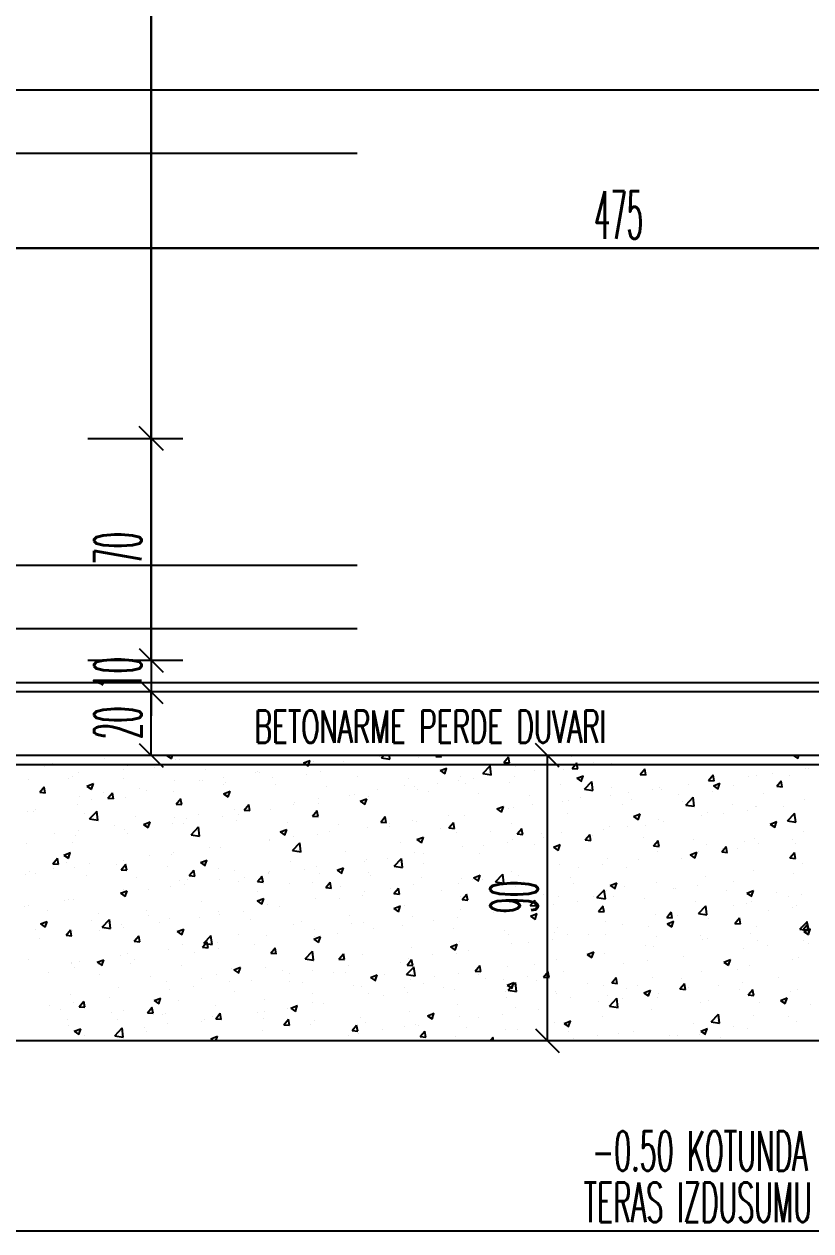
# Model space of a CAD drawing. Extents: x 78 to 306, y -397 to 18.
# Drawn here: x 271.4371 to 271.4868, y -396.7636 to -396.6874 of the extents above; entities that cross this region are included whole.
import ezdxf

# ---------------------------------------------------------------- set-up
doc = ezdxf.new("R2010")
doc.units = 0
doc.header["$LTSCALE"] = 0.5
doc.header["$MEASUREMENT"] = 0
doc.linetypes.add('DASHDOT2', pattern=[0.5, 0.25, -0.125, 0, -0.125])
doc.linetypes.add('DOT2', pattern=[0.125, 0, -0.125])
doc.layers.get('0').update_dxf_attribs({"linetype": 'CONTINUOUS'})
for name, color, linetype in [('AKS', 5, 'DASHDOT2'), ('DUVAR', 6, 'CONTINUOUS'), ('IZDUSUM', 2, 'DOT2'), ('KAPI', 1, 'CONTINUOUS'), ('MERDIVEN', 3, 'CONTINUOUS'), ('OLCU', 31, 'CONTINUOUS'), ('SIVA', 7, 'CONTINUOUS'), ('TARAMA', 8, 'CONTINUOUS')]:
    doc.layers.add(name, color=color, linetype=linetype)
doc.styles.add('OLCU', font='romans.shx', dxfattribs={"width": 0.6, "height": 0.125})
doc.styles.add('OLCUIC', font='ROMANS.SHX', dxfattribs={"width": 0.4, "height": 0.15})

msp = doc.modelspace()

# ---------------------------------------------------------------- linework, layer by layer
at = {"color": 0, "linetype": 'ByBlock'}
for p, q in [((271.444394, -396.71281), (271.445894, -396.71431)), ((271.445894, -396.71431), (271.444394, -396.71281)), ((271.444394, -396.72681), (271.445894, -396.72831)), ((271.444394, -396.72681), (271.445894, -396.72831)), ((271.445894, -396.73031), (271.444394, -396.72881)), ((271.445894, -396.73031), (271.444394, -396.72881)), ((271.444394, -396.73281), (271.445894, -396.73431)), ((271.470894, -396.73431), (271.469394, -396.73281)), ((271.469394, -396.75081), (271.470894, -396.75231))]:
    msp.add_line(p, q, dxfattribs=at)
at = {"layer": 'AKS'}
for p, q in [((271.333144, -396.69556), (271.629144, -396.69556)), ((271.333144, -396.72156), (271.625144, -396.72156)), ((271.333144, -396.72556), (271.629144, -396.72556))]:
    msp.add_line(p, q, dxfattribs=at)
at = {"layer": 'DUVAR'}
for p, q in [((271.523144, -396.72956), (271.426144, -396.72956)), ((271.527144, -396.73356), (271.422144, -396.73356))]:
    msp.add_line(p, q, dxfattribs=at)
at = {"layer": 'IZDUSUM', "ltscale": 0.6}
msp.add_line((271.422144, -396.76356), (271.527144, -396.76356), dxfattribs=at)
at = {"layer": 'MERDIVEN'}
msp.add_line((271.545144, -396.75156), (271.404144, -396.75156), dxfattribs=at)
at = {"layer": 'OLCU', "ltscale": 1.4}
for p, q in [((271.445144, -396.58856), (271.445144, -396.73056)), ((271.445144, -396.71356), (271.445144, -396.61456)), ((271.143144, -396.69156), (271.523144, -396.69156)), ((271.528144, -396.70156), (271.138144, -396.70156)), ((271.427144, -396.70156), (271.522144, -396.70156)), ((271.441144, -396.71356), (271.447144, -396.71356)), ((271.445144, -396.72756), (271.445144, -396.71356)), ((271.445144, -396.72756), (271.445144, -396.72606)), ((271.441144, -396.72756), (271.447144, -396.72756)), ((271.445144, -396.72956), (271.445144, -396.73106)), ((271.445144, -396.73356), (271.445144, -396.72956)), ((271.470144, -396.73356), (271.470144, -396.75156))]:
    msp.add_line(p, q, dxfattribs=at)
at = {"layer": 'SIVA', "ltscale": 1.4}
for p, q in [((271.426744, -396.72896), (271.522544, -396.72896)), ((271.527744, -396.73416), (271.421544, -396.73416))]:
    msp.add_line(p, q, dxfattribs=at)
at = {"layer": 'TARAMA'}
for p, q in [((271.438942, -396.734069), (271.438942, -396.734069)), ((271.442205, -396.733764), (271.442205, -396.733764)), ((271.443707, -396.733566), (271.443707, -396.733566)), ((271.446128, -396.733561), (271.446129, -396.73356)), ((271.446128, -396.733561), (271.446426, -396.733762)), ((271.44642, -396.733763), (271.446489, -396.73356)), ((271.446652, -396.733843), (271.446652, -396.733843)), ((271.44693, -396.733848), (271.44693, -396.733848)), ((271.45475, -396.734041), (271.455171, -396.73388)), ((271.45475, -396.734041), (271.455049, -396.734242)), ((271.455043, -396.734244), (271.455165, -396.733881)), ((271.455366, -396.733964), (271.455366, -396.733964)), ((271.455754, -396.734139), (271.455754, -396.734139)), ((271.457256, -396.733941), (271.457256, -396.733941)), ((271.458923, -396.734134), (271.458923, -396.734134)), ((271.459528, -396.733642), (271.459528, -396.733642)), ((271.459675, -396.733713), (271.459822, -396.73356)), ((271.459675, -396.733713), (271.460209, -396.733796)), ((271.460203, -396.733796), (271.460175, -396.73356)), ((271.462004, -396.733711), (271.462004, -396.733711)), ((271.4631, -396.733629), (271.463158, -396.73356)), ((271.4631, -396.733629), (271.463459, -396.73366)), ((271.463453, -396.733662), (271.463434, -396.73356)), ((271.467404, -396.734005), (271.467693, -396.733661)), ((271.467404, -396.734005), (271.467762, -396.734037)), ((271.467757, -396.734038), (271.467687, -396.733662)), ((271.471654, -396.733661), (271.471654, -396.733661)), ((271.471707, -396.734382), (271.471997, -396.734037)), ((271.47206, -396.734415), (271.471991, -396.734039)), ((271.473078, -396.734017), (271.473078, -396.734017)), ((271.474189, -396.734068), (271.474189, -396.734068)), ((271.477305, -396.733618), (271.477305, -396.733618)), ((271.485678, -396.73356), (271.485959, -396.733749)), ((271.485953, -396.73375), (271.486017, -396.73356)), ((271.438416, -396.734263), (271.438416, -396.734263)), ((271.440208, -396.734875), (271.440208, -396.734875)), ((271.440541, -396.734649), (271.440541, -396.734649)), ((271.442145, -396.734204), (271.442145, -396.734204)), ((271.443431, -396.734449), (271.443431, -396.734449)), ((271.443622, -396.734227), (271.443622, -396.734227)), ((271.445348, -396.73434), (271.445348, -396.73434)), ((271.448551, -396.734475), (271.448551, -396.734475)), ((271.449692, -396.734937), (271.449692, -396.734937)), ((271.451754, -396.73461), (271.451754, -396.73461)), ((271.451867, -396.734565), (271.451867, -396.734565)), ((271.451965, -396.734638), (271.451965, -396.734638)), ((271.454957, -396.734746), (271.454957, -396.734746)), ((271.455807, -396.734584), (271.455807, -396.734584)), ((271.45816, -396.734881), (271.45816, -396.734881)), ((271.463373, -396.734522), (271.463793, -396.73436)), ((271.463373, -396.734522), (271.463672, -396.734723)), ((271.463666, -396.734724), (271.463787, -396.734362)), ((271.464655, -396.734863), (271.464655, -396.734863)), ((271.466079, -396.734706), (271.466546, -396.734219)), ((271.466079, -396.734706), (271.466612, -396.734789)), ((271.466606, -396.734789), (271.46654, -396.734219)), ((271.468078, -396.734875), (271.468078, -396.734875)), ((271.468154, -396.734262), (271.468154, -396.734262)), ((271.469303, -396.734514), (271.469303, -396.734514)), ((271.470805, -396.734316), (271.470805, -396.734316)), ((271.471158, -396.734452), (271.471158, -396.734452)), ((271.471707, -396.734382), (271.472066, -396.734413)), ((271.471996, -396.735002), (271.472416, -396.734841)), ((271.472289, -396.735205), (271.47241, -396.734842)), ((271.476011, -396.734758), (271.4763, -396.734414)), ((271.476011, -396.734758), (271.47637, -396.73479)), ((271.476364, -396.734791), (271.476294, -396.734415)), ((271.480315, -396.735135), (271.480604, -396.73479)), ((271.480667, -396.735168), (271.480598, -396.734792)), ((271.482852, -396.734889), (271.482852, -396.734889)), ((271.483344, -396.734809), (271.483344, -396.734809)), ((271.484354, -396.734691), (271.484354, -396.734691)), ((271.485402, -396.734839), (271.485402, -396.734839)), ((271.48646, -396.734359), (271.48646, -396.734359)), ((271.486627, -396.734392), (271.486627, -396.734392)), ((271.437425, -396.735099), (271.437425, -396.735099)), ((271.438111, -396.735883), (271.438401, -396.735538)), ((271.438464, -396.735916), (271.438395, -396.73554)), ((271.439932, -396.735049), (271.439932, -396.735049)), ((271.441086, -396.735496), (271.441506, -396.735334)), ((271.441086, -396.735496), (271.441385, -396.735697)), ((271.441379, -396.735699), (271.441501, -396.735336)), ((271.443411, -396.73501), (271.443411, -396.73501)), ((271.444401, -396.735634), (271.444401, -396.735634)), ((271.446613, -396.735146), (271.446613, -396.735146)), ((271.44819, -396.735135), (271.44819, -396.735135)), ((271.448367, -396.735165), (271.448367, -396.735165)), ((271.449696, -396.73539), (271.449696, -396.73539)), ((271.449816, -396.735281), (271.449816, -396.735281)), ((271.452776, -396.734968), (271.452776, -396.734968)), ((271.453019, -396.735416), (271.453019, -396.735416)), ((271.456222, -396.735552), (271.456222, -396.735552)), ((271.459425, -396.735687), (271.459425, -396.735687)), ((271.461156, -396.735463), (271.461156, -396.735463)), ((271.461363, -396.735016), (271.461363, -396.735016)), ((271.461739, -396.73551), (271.461739, -396.73551)), ((271.463241, -396.735312), (271.463241, -396.735312)), ((271.464566, -396.735152), (271.464566, -396.735152)), ((271.464961, -396.735325), (271.464961, -396.735325)), ((271.465514, -396.735013), (271.465514, -396.735013)), ((271.467769, -396.735287), (271.467769, -396.735287)), ((271.470972, -396.735422), (271.470972, -396.735422)), ((271.471996, -396.735002), (271.472294, -396.735203)), ((271.472482, -396.735699), (271.472949, -396.735212)), ((271.472482, -396.735699), (271.473016, -396.735782)), ((271.47301, -396.735782), (271.472943, -396.735213)), ((271.474175, -396.735558), (271.474175, -396.735558)), ((271.47679, -396.735687), (271.47679, -396.735687)), ((271.477232, -396.735616), (271.477232, -396.735616)), ((271.477378, -396.735693), (271.477378, -396.735693)), ((271.479063, -396.735388), (271.479063, -396.735388)), ((271.480313, -396.735193), (271.480313, -396.735193)), ((271.480315, -396.735135), (271.480673, -396.735166)), ((271.480619, -396.735483), (271.481039, -396.735321)), ((271.480619, -396.735483), (271.480917, -396.735684)), ((271.480911, -396.735685), (271.481033, -396.735323)), ((271.481903, -396.735439), (271.481903, -396.735439)), ((271.484618, -396.735511), (271.484907, -396.735167)), ((271.484618, -396.735511), (271.484977, -396.735543)), ((271.484971, -396.735544), (271.484902, -396.735168)), ((271.438111, -396.735883), (271.43847, -396.735914)), ((271.440627, -396.736131), (271.440627, -396.736131)), ((271.441369, -396.736367), (271.441369, -396.736367)), ((271.442129, -396.735933), (271.442129, -396.735933)), ((271.442415, -396.736259), (271.442704, -396.735915)), ((271.442415, -396.736259), (271.442774, -396.736291)), ((271.442768, -396.736292), (271.442698, -396.735916)), ((271.443549, -396.736224), (271.443549, -396.736224)), ((271.444868, -396.735766), (271.444868, -396.735766)), ((271.446579, -396.73584), (271.446579, -396.73584)), ((271.446719, -396.736636), (271.447008, -396.736291)), ((271.447071, -396.736669), (271.447002, -396.736293)), ((271.449709, -396.735976), (271.450129, -396.735815)), ((271.449709, -396.735976), (271.450008, -396.736178)), ((271.450002, -396.736179), (271.450123, -396.735816)), ((271.455678, -396.736308), (271.455678, -396.736308)), ((271.457657, -396.736064), (271.457657, -396.736064)), ((271.45795, -396.736009), (271.45795, -396.736009)), ((271.458332, -396.736457), (271.458752, -396.736296)), ((271.458332, -396.736457), (271.45863, -396.736658)), ((271.458624, -396.73666), (271.458746, -396.736297)), ((271.45885, -396.736131), (271.45885, -396.736131)), ((271.461931, -396.735709), (271.461931, -396.735709)), ((271.462628, -396.735822), (271.462628, -396.735822)), ((271.465831, -396.735958), (271.465831, -396.735958)), ((271.469034, -396.736093), (271.469034, -396.736093)), ((271.471085, -396.73645), (271.471085, -396.73645)), ((271.471499, -396.736384), (271.471499, -396.736384)), ((271.472237, -396.736228), (271.472237, -396.736228)), ((271.474116, -396.736065), (271.474116, -396.736065)), ((271.475288, -396.735885), (271.475288, -396.735885)), ((271.47544, -396.736364), (271.47544, -396.736364)), ((271.478404, -396.73604), (271.478404, -396.73604)), ((271.478886, -396.736692), (271.479353, -396.736205)), ((271.479413, -396.736775), (271.479347, -396.736206)), ((271.480581, -396.735828), (271.480581, -396.735828)), ((271.483784, -396.735964), (271.483784, -396.735964)), ((271.486387, -396.736357), (271.486387, -396.736357)), ((271.437352, -396.737096), (271.437352, -396.737096)), ((271.437749, -396.737119), (271.437749, -396.737119)), ((271.43787, -396.736967), (271.43787, -396.736967)), ((271.440468, -396.736647), (271.440468, -396.736647)), ((271.44126, -396.737572), (271.441728, -396.737084)), ((271.441788, -396.737655), (271.441722, -396.737085)), ((271.446719, -396.736636), (271.447077, -396.736667)), ((271.450386, -396.737004), (271.450386, -396.737004)), ((271.451022, -396.737012), (271.451311, -396.736668)), ((271.451022, -396.737012), (271.451381, -396.737044)), ((271.451375, -396.737045), (271.451306, -396.736669)), ((271.452703, -396.736965), (271.452703, -396.736965)), ((271.454158, -396.736664), (271.454158, -396.736664)), ((271.454176, -396.736506), (271.454176, -396.736506)), ((271.455326, -396.737389), (271.455615, -396.737044)), ((271.455678, -396.737422), (271.455609, -396.737046)), ((271.455734, -396.736581), (271.455734, -396.736581)), ((271.466955, -396.736937), (271.467375, -396.736776)), ((271.466955, -396.736937), (271.467253, -396.737139)), ((271.467247, -396.73714), (271.467369, -396.736778)), ((271.467725, -396.736881), (271.467725, -396.736881)), ((271.468005, -396.736872), (271.468005, -396.736872)), ((271.469227, -396.736683), (271.469227, -396.736683)), ((271.474905, -396.736641), (271.474905, -396.736641)), ((271.478643, -396.736499), (271.478643, -396.736499)), ((271.478886, -396.736692), (271.479419, -396.736775)), ((271.48024, -396.737191), (271.48024, -396.737191)), ((271.481846, -396.736634), (271.481846, -396.736634)), ((271.482776, -396.737058), (271.482776, -396.737058)), ((271.483271, -396.736806), (271.483271, -396.736806)), ((271.483341, -396.736757), (271.483341, -396.736757)), ((271.485048, -396.736759), (271.485048, -396.736759)), ((271.485049, -396.73677), (271.485049, -396.73677)), ((271.485289, -396.737686), (271.485756, -396.737198)), ((271.485817, -396.737769), (271.48575, -396.737199)), ((271.440952, -396.737254), (271.440952, -396.737254)), ((271.44126, -396.737572), (271.441794, -396.737654)), ((271.444155, -396.73739), (271.444155, -396.73739)), ((271.444668, -396.737911), (271.445088, -396.73775)), ((271.444668, -396.737911), (271.444966, -396.738113)), ((271.44496, -396.738114), (271.445082, -396.737752)), ((271.446506, -396.737837), (271.446506, -396.737837)), ((271.446612, -396.737501), (271.446612, -396.737501)), ((271.44716, -396.737866), (271.44716, -396.737866)), ((271.447358, -396.737525), (271.447358, -396.737525)), ((271.448114, -396.737304), (271.448114, -396.737304)), ((271.449623, -396.737388), (271.449623, -396.737388)), ((271.450561, -396.73766), (271.450561, -396.73766)), ((271.450659, -396.737265), (271.450659, -396.737265)), ((271.453763, -396.737796), (271.453763, -396.737796)), ((271.455326, -396.737389), (271.455684, -396.73742)), ((271.456966, -396.737931), (271.456966, -396.737931)), ((271.459629, -396.737765), (271.459918, -396.737421)), ((271.459629, -396.737765), (271.459988, -396.737797)), ((271.459982, -396.737798), (271.459913, -396.737422)), ((271.460161, -396.737876), (271.460161, -396.737876)), ((271.461663, -396.737679), (271.461663, -396.737679)), ((271.461858, -396.737706), (271.461858, -396.737706)), ((271.463933, -396.738142), (271.464222, -396.737797)), ((271.463935, -396.737379), (271.463935, -396.737379)), ((271.464286, -396.738175), (271.464216, -396.737799)), ((271.464889, -396.737322), (271.464889, -396.737322)), ((271.467907, -396.737842), (271.467907, -396.737842)), ((271.471406, -396.737241), (271.471406, -396.737241)), ((271.475577, -396.737418), (271.475998, -396.737257)), ((271.475577, -396.737418), (271.475876, -396.737619)), ((271.47587, -396.737621), (271.475992, -396.737258)), ((271.476343, -396.737958), (271.476343, -396.737958)), ((271.477159, -396.737613), (271.477159, -396.737613)), ((271.477484, -396.737754), (271.477484, -396.737754)), ((271.479842, -396.737357), (271.479842, -396.737357)), ((271.481274, -396.737255), (271.481274, -396.737255)), ((271.4842, -396.737898), (271.48462, -396.737737)), ((271.4842, -396.737898), (271.484499, -396.7381)), ((271.484493, -396.738101), (271.484614, -396.737739)), ((271.485289, -396.737686), (271.485823, -396.737768)), ((271.439048, -396.738497), (271.439048, -396.738497)), ((271.440395, -396.738644), (271.440395, -396.738644)), ((271.44055, -396.738299), (271.44055, -396.738299)), ((271.442823, -396.738), (271.442823, -396.738)), ((271.443476, -396.738222), (271.443476, -396.738222)), ((271.443661, -396.738466), (271.443661, -396.738466)), ((271.447664, -396.738565), (271.448131, -396.738078)), ((271.447664, -396.738565), (271.448197, -396.738647)), ((271.448191, -396.738648), (271.448125, -396.738078)), ((271.453291, -396.738392), (271.453711, -396.738231)), ((271.453291, -396.738392), (271.453589, -396.738593)), ((271.453583, -396.738595), (271.453705, -396.738232)), ((271.454099, -396.738674), (271.454099, -396.738674)), ((271.455661, -396.738578), (271.455661, -396.738578)), ((271.456372, -396.738375), (271.456372, -396.738375)), ((271.458777, -396.738129), (271.458777, -396.738129)), ((271.460169, -396.738066), (271.460169, -396.738066)), ((271.461913, -396.738872), (271.462333, -396.738711)), ((271.462206, -396.739075), (271.462328, -396.738713)), ((271.463372, -396.738202), (271.463372, -396.738202)), ((271.463933, -396.738142), (271.464291, -396.738173)), ((271.464408, -396.738443), (271.464408, -396.738443)), ((271.466575, -396.738337), (271.466575, -396.738337)), ((271.468236, -396.738519), (271.468526, -396.738174)), ((271.468236, -396.738519), (271.468595, -396.73855)), ((271.468589, -396.738551), (271.46852, -396.738175)), ((271.469778, -396.738472), (271.469778, -396.738472)), ((271.471013, -396.738447), (271.471013, -396.738447)), ((271.47254, -396.738895), (271.472829, -396.73855)), ((271.472893, -396.738928), (271.472823, -396.738552)), ((271.472844, -396.738559), (271.472844, -396.738559)), ((271.472981, -396.738608), (271.472981, -396.738608)), ((271.47371, -396.738251), (271.47371, -396.738251)), ((271.474043, -396.738063), (271.474043, -396.738063)), ((271.475212, -396.738053), (271.475212, -396.738053)), ((271.476184, -396.738743), (271.476184, -396.738743)), ((271.486314, -396.738354), (271.486314, -396.738354)), ((271.437279, -396.739094), (271.437279, -396.739094)), ((271.440162, -396.739067), (271.440162, -396.739067)), ((271.448808, -396.739371), (271.448808, -396.739371)), ((271.44955, -396.739385), (271.44955, -396.739385)), ((271.452597, -396.738872), (271.452597, -396.738872)), ((271.45263, -396.738962), (271.45263, -396.738962)), ((271.454067, -396.739558), (271.454535, -396.739071)), ((271.454595, -396.739641), (271.454529, -396.739071)), ((271.460909, -396.739043), (271.460909, -396.739043)), ((271.461913, -396.738872), (271.462212, -396.739074)), ((271.464816, -396.739319), (271.464816, -396.739319)), ((271.466146, -396.739247), (271.466146, -396.739247)), ((271.467648, -396.739049), (271.467648, -396.739049)), ((271.467932, -396.738869), (271.467932, -396.738869)), ((271.469344, -396.739159), (271.469344, -396.739159)), ((271.469921, -396.73875), (271.469921, -396.73875)), ((271.470536, -396.739353), (271.470956, -396.739192)), ((271.470536, -396.739353), (271.470835, -396.739554)), ((271.470829, -396.739556), (271.47095, -396.739193)), ((271.47254, -396.738895), (271.472899, -396.738926)), ((271.476843, -396.739272), (271.477133, -396.738927)), ((271.476843, -396.739272), (271.477202, -396.739303)), ((271.477196, -396.739304), (271.477127, -396.738928)), ((271.479387, -396.738878), (271.479387, -396.738878)), ((271.480167, -396.739188), (271.480167, -396.739188)), ((271.481147, -396.739648), (271.481436, -396.739303)), ((271.481197, -396.739424), (271.481197, -396.739424)), ((271.4815, -396.739681), (271.48143, -396.739305)), ((271.482133, -396.739457), (271.482133, -396.739457)), ((271.48259, -396.739014), (271.48259, -396.739014)), ((271.483198, -396.738804), (271.483198, -396.738804)), ((271.48347, -396.739125), (271.48347, -396.739125)), ((271.485632, -396.738857), (271.485632, -396.738857)), ((271.485793, -396.739149), (271.485793, -396.739149)), ((271.438944, -396.740396), (271.439233, -396.740051)), ((271.439297, -396.740429), (271.439227, -396.740053)), ((271.439626, -396.739847), (271.440047, -396.739685)), ((271.439626, -396.739847), (271.439925, -396.740048)), ((271.439919, -396.740049), (271.440041, -396.739687)), ((271.443403, -396.740219), (271.443403, -396.740219)), ((271.445033, -396.739868), (271.445033, -396.739868)), ((271.446433, -396.739835), (271.446433, -396.739835)), ((271.446536, -396.73967), (271.446536, -396.73967)), ((271.448249, -396.740327), (271.448669, -396.740166)), ((271.448542, -396.74053), (271.448663, -396.740167)), ((271.45391, -396.740244), (271.45391, -396.740244)), ((271.454067, -396.739558), (271.454601, -396.739641)), ((271.457409, -396.739644), (271.457409, -396.739644)), ((271.458583, -396.740243), (271.458583, -396.740243)), ((271.458704, -396.740126), (271.458704, -396.740126)), ((271.460085, -396.740045), (271.460085, -396.740045)), ((271.460471, -396.740551), (271.460938, -396.740064)), ((271.460998, -396.740634), (271.460932, -396.740064)), ((271.461785, -396.739703), (271.461785, -396.739703)), ((271.462357, -396.739746), (271.462357, -396.739746)), ((271.465845, -396.73976), (271.465845, -396.73976)), ((271.47397, -396.74006), (271.47397, -396.74006)), ((271.475906, -396.740121), (271.475906, -396.740121)), ((271.477087, -396.73961), (271.477087, -396.73961)), ((271.478634, -396.740058), (271.478634, -396.740058)), ((271.479159, -396.739834), (271.479579, -396.739672)), ((271.479159, -396.739834), (271.479457, -396.740035)), ((271.479451, -396.740036), (271.479573, -396.739674)), ((271.479695, -396.739622), (271.479695, -396.739622)), ((271.481147, -396.739648), (271.481506, -396.739679)), ((271.485451, -396.740025), (271.48574, -396.73968)), ((271.485451, -396.740025), (271.485809, -396.740056)), ((271.485803, -396.740057), (271.485734, -396.739681)), ((271.43747, -396.740864), (271.43747, -396.740864)), ((271.437845, -396.740991), (271.437845, -396.740991)), ((271.438944, -396.740396), (271.439303, -396.740427)), ((271.438972, -396.740666), (271.438972, -396.740666)), ((271.439783, -396.74032), (271.439783, -396.74032)), ((271.440322, -396.740641), (271.440322, -396.740641)), ((271.441244, -396.740367), (271.441244, -396.740367)), ((271.442986, -396.740456), (271.442986, -396.740456)), ((271.443247, -396.740773), (271.443537, -396.740428)), ((271.443247, -396.740773), (271.443606, -396.740804)), ((271.4436, -396.740805), (271.443531, -396.740429)), ((271.446189, -396.740591), (271.446189, -396.740591)), ((271.447551, -396.741149), (271.44784, -396.740804)), ((271.447904, -396.741182), (271.447834, -396.740806)), ((271.448249, -396.740327), (271.448548, -396.740528)), ((271.449392, -396.740726), (271.449392, -396.740726)), ((271.450411, -396.740845), (271.450411, -396.740845)), ((271.452557, -396.74096), (271.452557, -396.74096)), ((271.452595, -396.740862), (271.452595, -396.740862)), ((271.454793, -396.740742), (271.454793, -396.740742)), ((271.455588, -396.740576), (271.455588, -396.740576)), ((271.455798, -396.740997), (271.455798, -396.740997)), ((271.456872, -396.740808), (271.457292, -396.740646)), ((271.456872, -396.740808), (271.45717, -396.741009)), ((271.457165, -396.741011), (271.457286, -396.740648)), ((271.458847, -396.740961), (271.458847, -396.740961)), ((271.460471, -396.740551), (271.461004, -396.740634)), ((271.462346, -396.740361), (271.462346, -396.740361)), ((271.467859, -396.740867), (271.467859, -396.740867)), ((271.47094, -396.740444), (271.47094, -396.740444)), ((271.472132, -396.740618), (271.472132, -396.740618)), ((271.473634, -396.74042), (271.473634, -396.74042)), ((271.475135, -396.740658), (271.475135, -396.740658)), ((271.483125, -396.740801), (271.483125, -396.740801)), ((271.485681, -396.740993), (271.485681, -396.740993)), ((271.486241, -396.740351), (271.486241, -396.740351)), ((271.437206, -396.741091), (271.437206, -396.741091)), ((271.441048, -396.741126), (271.441048, -396.741126)), ((271.444251, -396.741261), (271.444251, -396.741261)), ((271.446912, -396.741446), (271.446912, -396.741446)), ((271.44723, -396.741737), (271.44723, -396.741737)), ((271.447454, -396.741397), (271.447454, -396.741397)), ((271.447551, -396.741149), (271.44791, -396.74118)), ((271.449477, -396.741382), (271.449477, -396.741382)), ((271.450657, -396.741532), (271.450657, -396.741532)), ((271.451019, -396.741239), (271.451019, -396.741239)), ((271.451855, -396.741526), (271.452144, -396.741181)), ((271.451855, -396.741526), (271.452213, -396.741557)), ((271.452207, -396.741559), (271.452138, -396.741182)), ((271.452521, -396.741041), (271.452521, -396.741041)), ((271.45386, -396.741667), (271.45386, -396.741667)), ((271.455348, -396.741562), (271.455348, -396.741562)), ((271.456158, -396.741902), (271.456447, -396.741557)), ((271.456511, -396.741935), (271.456442, -396.741559)), ((271.459001, -396.741132), (271.459001, -396.741132)), ((271.461712, -396.741701), (271.461712, -396.741701)), ((271.462204, -396.741268), (271.462204, -396.741268)), ((271.464568, -396.741613), (271.464568, -396.741613)), ((271.464743, -396.741317), (271.464743, -396.741317)), ((271.465407, -396.741403), (271.465407, -396.741403)), ((271.465495, -396.741288), (271.465915, -396.741127)), ((271.465495, -396.741288), (271.465793, -396.74149)), ((271.465787, -396.741491), (271.465909, -396.741128)), ((271.46607, -396.741416), (271.46607, -396.741416)), ((271.466874, -396.741544), (271.467341, -396.741057)), ((271.466874, -396.741544), (271.467408, -396.741627)), ((271.467402, -396.741627), (271.467335, -396.741057)), ((271.468342, -396.741117), (271.468342, -396.741117)), ((271.46861, -396.741538), (271.46861, -396.741538)), ((271.471636, -396.741259), (271.471636, -396.741259)), ((271.471813, -396.741674), (271.471813, -396.741674)), ((271.474118, -396.741769), (271.474538, -396.741607)), ((271.474118, -396.741769), (271.474416, -396.74197)), ((271.47441, -396.741972), (271.474532, -396.741609)), ((271.477014, -396.741608), (271.477014, -396.741608)), ((271.479619, -396.741791), (271.479619, -396.741791)), ((271.480094, -396.741185), (271.480094, -396.741185)), ((271.481891, -396.741491), (271.481891, -396.741491)), ((271.443208, -396.742262), (271.443628, -396.742101)), ((271.443208, -396.742262), (271.443506, -396.742464)), ((271.44333, -396.742216), (271.44333, -396.742216)), ((271.443413, -396.742046), (271.443413, -396.742046)), ((271.443455, -396.742234), (271.443455, -396.742234)), ((271.4435, -396.742465), (271.443622, -396.742103)), ((271.444957, -396.742037), (271.444957, -396.742037)), ((271.44636, -396.741832), (271.44636, -396.741832)), ((271.451849, -396.742162), (271.451849, -396.742162)), ((271.456158, -396.741902), (271.456517, -396.741934)), ((271.457063, -396.741803), (271.457063, -396.741803)), ((271.458506, -396.742411), (271.458506, -396.742411)), ((271.458631, -396.742123), (271.458631, -396.742123)), ((271.460266, -396.741938), (271.460266, -396.741938)), ((271.460462, -396.742279), (271.460751, -396.741934)), ((271.460462, -396.742279), (271.46082, -396.74231)), ((271.460815, -396.742312), (271.460745, -396.741935)), ((271.460779, -396.742112), (271.460779, -396.742112)), ((271.463469, -396.742073), (271.463469, -396.742073)), ((271.464638, -396.74246), (271.464638, -396.74246)), ((271.464765, -396.742655), (271.465055, -396.74231)), ((271.465118, -396.742688), (271.465049, -396.742312)), ((271.466672, -396.742209), (271.466672, -396.742209)), ((271.468137, -396.74186), (271.468137, -396.74186)), ((271.469875, -396.742344), (271.469875, -396.742344)), ((271.470867, -396.742442), (271.470867, -396.742442)), ((271.473078, -396.742479), (271.473078, -396.742479)), ((271.473278, -396.742537), (271.473745, -396.74205)), ((271.473278, -396.742537), (271.473811, -396.74262)), ((271.473805, -396.74262), (271.473739, -396.74205)), ((271.473897, -396.742058), (271.473897, -396.742058)), ((271.474328, -396.742487), (271.474328, -396.742487)), ((271.475016, -396.741809), (271.475016, -396.741809)), ((271.478117, -396.741988), (271.478117, -396.741988)), ((271.478219, -396.741944), (271.478219, -396.741944)), ((271.481421, -396.742079), (271.481421, -396.742079)), ((271.48274, -396.742249), (271.48316, -396.742088)), ((271.48274, -396.742249), (271.483039, -396.742451)), ((271.483033, -396.742452), (271.483155, -396.74209)), ((271.484624, -396.742215), (271.484624, -396.742215)), ((271.485385, -396.742437), (271.485385, -396.742437)), ((271.486168, -396.742349), (271.486168, -396.742349)), ((271.437133, -396.743089), (271.437133, -396.743089)), ((271.437393, -396.743032), (271.437393, -396.743032)), ((271.439666, -396.742733), (271.439666, -396.742733)), ((271.439914, -396.742647), (271.439914, -396.742647)), ((271.440249, -396.742639), (271.440249, -396.742639)), ((271.44835, -396.742763), (271.44835, -396.742763)), ((271.451831, -396.742743), (271.452251, -396.742582)), ((271.451831, -396.742743), (271.452129, -396.742944)), ((271.452123, -396.742946), (271.452245, -396.742583)), ((271.452484, -396.742957), (271.452484, -396.742957)), ((271.453215, -396.743108), (271.453215, -396.743108)), ((271.455515, -396.742573), (271.455515, -396.742573)), ((271.457004, -396.742609), (271.457004, -396.742609)), ((271.460453, -396.743223), (271.460874, -396.743062)), ((271.460453, -396.743223), (271.460752, -396.743425)), ((271.460746, -396.743426), (271.460868, -396.743064)), ((271.461139, -396.743061), (271.461139, -396.743061)), ((271.46467, -396.743314), (271.46467, -396.743314)), ((271.464765, -396.742655), (271.465124, -396.742687)), ((271.467786, -396.742864), (271.467786, -396.742864)), ((271.469069, -396.743032), (271.469358, -396.742687)), ((271.469069, -396.743032), (271.469427, -396.743063)), ((271.469422, -396.743065), (271.469352, -396.742688)), ((271.470553, -396.742984), (271.470553, -396.742984)), ((271.472055, -396.742786), (271.472055, -396.742786)), ((271.473372, -396.743408), (271.473662, -396.743063)), ((271.473725, -396.743441), (271.473656, -396.743065)), ((271.476281, -396.742615), (271.476281, -396.742615)), ((271.479484, -396.74275), (271.479484, -396.74275)), ((271.479681, -396.74353), (271.480148, -396.743043)), ((271.480021, -396.743183), (271.480021, -396.743183)), ((271.480209, -396.743613), (271.480142, -396.743043)), ((271.481886, -396.743037), (271.481886, -396.743037)), ((271.482687, -396.742885), (271.482687, -396.742885)), ((271.483052, -396.742799), (271.483052, -396.742799)), ((271.485604, -396.743161), (271.485604, -396.743161)), ((271.485889, -396.743021), (271.485889, -396.743021)), ((271.438167, -396.744198), (271.438587, -396.744036)), ((271.438459, -396.7444), (271.438581, -396.744038)), ((271.43859, -396.74337), (271.43859, -396.74337)), ((271.441352, -396.743964), (271.441352, -396.743964)), ((271.441793, -396.743505), (271.441793, -396.743505)), ((271.442056, -396.744409), (271.442523, -396.743922)), ((271.442583, -396.744492), (271.442517, -396.743923)), ((271.444851, -396.743364), (271.444851, -396.743364)), ((271.444995, -396.743641), (271.444995, -396.743641)), ((271.446287, -396.74383), (271.446287, -396.74383)), ((271.448198, -396.743776), (271.448198, -396.743776)), ((271.449404, -396.74338), (271.449404, -396.74338)), ((271.44944, -396.743605), (271.44944, -396.743605)), ((271.450942, -396.743407), (271.450942, -396.743407)), ((271.451401, -396.743911), (271.451401, -396.743911)), ((271.454604, -396.744047), (271.454604, -396.744047)), ((271.457639, -396.743662), (271.457639, -396.743662)), ((271.461639, -396.743698), (271.461639, -396.743698)), ((271.462989, -396.74398), (271.462989, -396.74398)), ((271.464491, -396.743782), (271.464491, -396.743782)), ((271.466764, -396.743483), (271.466764, -396.743483)), ((271.469076, -396.743704), (271.469496, -396.743543)), ((271.469076, -396.743704), (271.469375, -396.743905)), ((271.469369, -396.743907), (271.46949, -396.743544)), ((271.473372, -396.743408), (271.473731, -396.74344)), ((271.473824, -396.744055), (271.473824, -396.744055)), ((271.476941, -396.743605), (271.476941, -396.743605)), ((271.477676, -396.743785), (271.477965, -396.74344)), ((271.477676, -396.743785), (271.478035, -396.743816)), ((271.477699, -396.744184), (271.478119, -396.744023)), ((271.478029, -396.743818), (271.477959, -396.743442)), ((271.477992, -396.744387), (271.478113, -396.744025)), ((271.478386, -396.743638), (271.478386, -396.743638)), ((271.479681, -396.74353), (271.480215, -396.743613)), ((271.480313, -396.743858), (271.480313, -396.743858)), ((271.48198, -396.744161), (271.482269, -396.743816)), ((271.482332, -396.744194), (271.482263, -396.743818)), ((271.484102, -396.743359), (271.484102, -396.743359)), ((271.486084, -396.744523), (271.486552, -396.744036)), ((271.486612, -396.744606), (271.486546, -396.744037)), ((271.437852, -396.744565), (271.437852, -396.744565)), ((271.438167, -396.744198), (271.438465, -396.744399)), ((271.439776, -396.744909), (271.440066, -396.744565)), ((271.440129, -396.744942), (271.44006, -396.744566)), ((271.440176, -396.744636), (271.440176, -396.744636)), ((271.441877, -396.744601), (271.441877, -396.744601)), ((271.442056, -396.744409), (271.442589, -396.744492)), ((271.443257, -396.744214), (271.443257, -396.744214)), ((271.443379, -396.744403), (271.443379, -396.744403)), ((271.445651, -396.744104), (271.445651, -396.744104)), ((271.446789, -396.744678), (271.447209, -396.744517)), ((271.446789, -396.744678), (271.447088, -396.744879)), ((271.447082, -396.744881), (271.447204, -396.744518)), ((271.45414, -396.744262), (271.45414, -396.744262)), ((271.455442, -396.74457), (271.455442, -396.74457)), ((271.456928, -396.744778), (271.456928, -396.744778)), ((271.457807, -396.744182), (271.457807, -396.744182)), ((271.458558, -396.744121), (271.458558, -396.744121)), ((271.4592, -396.744479), (271.4592, -396.744479)), ((271.46101, -396.744317), (271.46101, -396.744317)), ((271.464213, -396.744453), (271.464213, -396.744453)), ((271.467416, -396.744588), (271.467416, -396.744588)), ((271.470619, -396.744723), (271.470619, -396.744723)), ((271.470794, -396.744439), (271.470794, -396.744439)), ((271.471388, -396.744839), (271.471388, -396.744839)), ((271.474887, -396.744238), (271.474887, -396.744238)), ((271.476538, -396.744355), (271.476538, -396.744355)), ((271.477699, -396.744184), (271.477997, -396.744386)), ((271.478041, -396.744157), (271.478041, -396.744157)), ((271.48198, -396.744161), (271.482338, -396.744193)), ((271.482979, -396.744796), (271.482979, -396.744796)), ((271.483323, -396.744355), (271.483323, -396.744355)), ((271.486084, -396.744523), (271.486618, -396.744606)), ((271.486095, -396.744346), (271.486095, -396.744346)), ((271.486283, -396.744538), (271.486572, -396.744193)), ((271.486283, -396.744538), (271.486642, -396.744569)), ((271.486322, -396.744665), (271.486742, -396.744504)), ((271.486322, -396.744665), (271.48662, -396.744866)), ((271.486636, -396.744571), (271.486567, -396.744195)), ((271.486614, -396.744868), (271.486736, -396.744505)), ((271.438087, -396.7451), (271.438087, -396.7451)), ((271.439776, -396.744909), (271.440135, -396.744941)), ((271.44408, -396.745286), (271.444369, -396.744941)), ((271.44408, -396.745286), (271.444439, -396.745317)), ((271.444433, -396.745319), (271.444363, -396.744943)), ((271.447142, -396.745463), (271.447142, -396.745463)), ((271.448384, -396.745662), (271.448673, -396.745318)), ((271.448459, -396.745402), (271.448927, -396.744915)), ((271.448459, -396.745402), (271.448993, -396.745485)), ((271.448736, -396.745695), (271.448667, -396.745319)), ((271.448987, -396.745486), (271.448921, -396.744916)), ((271.449331, -396.745377), (271.449331, -396.745377)), ((271.450641, -396.744863), (271.450641, -396.744863)), ((271.451636, -396.745475), (271.451636, -396.745475)), ((271.452411, -396.744955), (271.452411, -396.744955)), ((271.455412, -396.745159), (271.455832, -396.744997)), ((271.455412, -396.745159), (271.455711, -396.74536)), ((271.455426, -396.744976), (271.455426, -396.744976)), ((271.455705, -396.745361), (271.455826, -396.744999)), ((271.464035, -396.745639), (271.464455, -396.745478)), ((271.464327, -396.745842), (271.464449, -396.745479)), ((271.464597, -396.745311), (271.464597, -396.745311)), ((271.467713, -396.744862), (271.467713, -396.744862)), ((271.467889, -396.74544), (271.467889, -396.74544)), ((271.468975, -396.745351), (271.468975, -396.745351)), ((271.470477, -396.745153), (271.470477, -396.745153)), ((271.472749, -396.744854), (271.472749, -396.744854)), ((271.473822, -396.744859), (271.473822, -396.744859)), ((271.476325, -396.745556), (271.476325, -396.745556)), ((271.477025, -396.744994), (271.477025, -396.744994)), ((271.479824, -396.744955), (271.479824, -396.744955)), ((271.479948, -396.74518), (271.479948, -396.74518)), ((271.480228, -396.745129), (271.480228, -396.745129)), ((271.483431, -396.745265), (271.483431, -396.745265)), ((271.484026, -396.745528), (271.484026, -396.745528)), ((271.486298, -396.745229), (271.486298, -396.745229)), ((271.486634, -396.7454), (271.486634, -396.7454)), ((271.443184, -396.746211), (271.443184, -396.746211)), ((271.443643, -396.746064), (271.443643, -396.746064)), ((271.446214, -396.745827), (271.446214, -396.745827)), ((271.447862, -396.745971), (271.447862, -396.745971)), ((271.448384, -396.745662), (271.448742, -396.745694)), ((271.449364, -396.745774), (271.449364, -396.745774)), ((271.452687, -396.746039), (271.452976, -396.745694)), ((271.452687, -396.746039), (271.453046, -396.74607)), ((271.45304, -396.746072), (271.452971, -396.745696)), ((271.454863, -396.746396), (271.45533, -396.745909)), ((271.45539, -396.746479), (271.455324, -396.745909)), ((271.456991, -396.746415), (271.45728, -396.746071)), ((271.457343, -396.746448), (271.457274, -396.746072)), ((271.458485, -396.746118), (271.458485, -396.746118)), ((271.461411, -396.746346), (271.461411, -396.746346)), ((271.461566, -396.745695), (271.461566, -396.745695)), ((271.462913, -396.746149), (271.462913, -396.746149)), ((271.464035, -396.745639), (271.464333, -396.74584)), ((271.46439, -396.74604), (271.46439, -396.74604)), ((271.465185, -396.745849), (271.465185, -396.745849)), ((271.472658, -396.74612), (271.473078, -396.745958)), ((271.472658, -396.74612), (271.472956, -396.746321)), ((271.472826, -396.746156), (271.472826, -396.746156)), ((271.47295, -396.746322), (271.473072, -396.74596)), ((271.473751, -396.746052), (271.473751, -396.746052)), ((271.476868, -396.745602), (271.476868, -396.745602)), ((271.478735, -396.746224), (271.478735, -396.746224)), ((271.482524, -396.745726), (271.482524, -396.745726)), ((271.486022, -396.746343), (271.486022, -396.746343)), ((271.437421, -396.746436), (271.437421, -396.746436)), ((271.440103, -396.746633), (271.440103, -396.746633)), ((271.440144, -396.746665), (271.440144, -396.746665)), ((271.440298, -396.746967), (271.440298, -396.746967)), ((271.440624, -396.746571), (271.440624, -396.746571)), ((271.441748, -396.746613), (271.442168, -396.746452)), ((271.441748, -396.746613), (271.442046, -396.746815)), ((271.4418, -396.74677), (271.4418, -396.74677)), ((271.442041, -396.746816), (271.442162, -396.746453)), ((271.443827, -396.746707), (271.443827, -396.746707)), ((271.444073, -396.74647), (271.444073, -396.74647)), ((271.44703, -396.746842), (271.44703, -396.746842)), ((271.450233, -396.746977), (271.450233, -396.746977)), ((271.450371, -396.747094), (271.450791, -396.746932)), ((271.450371, -396.747094), (271.450669, -396.747295)), ((271.450663, -396.747297), (271.450785, -396.746934)), ((271.452338, -396.746952), (271.452338, -396.746952)), ((271.453436, -396.747113), (271.453436, -396.747113)), ((271.454863, -396.746396), (271.455396, -396.746478)), ((271.455369, -396.746568), (271.455369, -396.746568)), ((271.456991, -396.746415), (271.457349, -396.746447)), ((271.457622, -396.746845), (271.457622, -396.746845)), ((271.460891, -396.746641), (271.460891, -396.746641)), ((271.461266, -396.747389), (271.461733, -396.746902)), ((271.461294, -396.746792), (271.461583, -396.746447)), ((271.461294, -396.746792), (271.461653, -396.746823)), ((271.461647, -396.746825), (271.461578, -396.746449)), ((271.461794, -396.747472), (271.461728, -396.746902)), ((271.465598, -396.747168), (271.465887, -396.746824)), ((271.465951, -396.747201), (271.465881, -396.746825)), ((271.46764, -396.746859), (271.46764, -396.746859)), ((271.469327, -396.746757), (271.469327, -396.746757)), ((271.470721, -396.746436), (271.470721, -396.746436)), ((271.47496, -396.746721), (271.47496, -396.746721)), ((271.476462, -396.746524), (271.476462, -396.746524)), ((271.48128, -396.7466), (271.4817, -396.746439)), ((271.48128, -396.7466), (271.481579, -396.746801)), ((271.481573, -396.746803), (271.481695, -396.74644)), ((271.482116, -396.747055), (271.482116, -396.747055)), ((271.482906, -396.746793), (271.482906, -396.746793)), ((271.485615, -396.746454), (271.485615, -396.746454)), ((271.438686, -396.747242), (271.438686, -396.747242)), ((271.441889, -396.747377), (271.441889, -396.747377)), ((271.445092, -396.747513), (271.445092, -396.747513)), ((271.446142, -396.747824), (271.446142, -396.747824)), ((271.448295, -396.747648), (271.448295, -396.747648)), ((271.449258, -396.747374), (271.449258, -396.747374)), ((271.450058, -396.747841), (271.450058, -396.747841)), ((271.451498, -396.747783), (271.451498, -396.747783)), ((271.453847, -396.747342), (271.453847, -396.747342)), ((271.453893, -396.747842), (271.453893, -396.747842)), ((271.455349, -396.747144), (271.455349, -396.747144)), ((271.456639, -396.747248), (271.456639, -396.747248)), ((271.457392, -396.747242), (271.457392, -396.747242)), ((271.458994, -396.747574), (271.459414, -396.747413)), ((271.458994, -396.747574), (271.459292, -396.747776)), ((271.459286, -396.747777), (271.459408, -396.747415)), ((271.459842, -396.747383), (271.459842, -396.747383)), ((271.461266, -396.747389), (271.4618, -396.747471)), ((271.461493, -396.747693), (271.461493, -396.747693)), ((271.463045, -396.747519), (271.463045, -396.747519)), ((271.464524, -396.747309), (271.464524, -396.747309)), ((271.465598, -396.747168), (271.465956, -396.7472)), ((271.465828, -396.747358), (271.465828, -396.747358)), ((271.466248, -396.747654), (271.466248, -396.747654)), ((271.467396, -396.747717), (271.467396, -396.747717)), ((271.468898, -396.747519), (271.468898, -396.747519)), ((271.469451, -396.747789), (271.469451, -396.747789)), ((271.469901, -396.747545), (271.470191, -396.7472)), ((271.469901, -396.747545), (271.47026, -396.747576)), ((271.470254, -396.747578), (271.470185, -396.747202)), ((271.471171, -396.74722), (271.471171, -396.74722)), ((271.474205, -396.747921), (271.474494, -396.747577)), ((271.474558, -396.747954), (271.474488, -396.747578)), ((271.476795, -396.7476), (271.476795, -396.7476)), ((271.478616, -396.747656), (271.478616, -396.747656)), ((271.479875, -396.747177), (271.479875, -396.747177)), ((271.48472, -396.747595), (271.48472, -396.747595)), ((271.44003, -396.748631), (271.44003, -396.748631)), ((271.443111, -396.748208), (271.443111, -396.748208)), ((271.446284, -396.748338), (271.446284, -396.748338)), ((271.447786, -396.74814), (271.447786, -396.74814)), ((271.450393, -396.748443), (271.450393, -396.748443)), ((271.454701, -396.747919), (271.454701, -396.747919)), ((271.455296, -396.748565), (271.455296, -396.748565)), ((271.457904, -396.748054), (271.457904, -396.748054)), ((271.458412, -396.748115), (271.458412, -396.748115)), ((271.458829, -396.748559), (271.458829, -396.748559)), ((271.461107, -396.748189), (271.461107, -396.748189)), ((271.461335, -396.748515), (271.461335, -396.748515)), ((271.462329, -396.747958), (271.462329, -396.747958)), ((271.463607, -396.748216), (271.463607, -396.748216)), ((271.46431, -396.748325), (271.46431, -396.748325)), ((271.467513, -396.74846), (271.467513, -396.74846)), ((271.467616, -396.748055), (271.468036, -396.747894)), ((271.467616, -396.748055), (271.467915, -396.748256)), ((271.46767, -396.748382), (271.468137, -396.747895)), ((271.46767, -396.748382), (271.468203, -396.748465)), ((271.467909, -396.748258), (271.468031, -396.747895)), ((271.468197, -396.748465), (271.468131, -396.747895)), ((271.470648, -396.748434), (271.470648, -396.748434)), ((271.470716, -396.748595), (271.470716, -396.748595)), ((271.472653, -396.747925), (271.472653, -396.747925)), ((271.473678, -396.74805), (271.473678, -396.74805)), ((271.474205, -396.747921), (271.474564, -396.747953)), ((271.475117, -396.748256), (271.475117, -396.748256)), ((271.475856, -396.74806), (271.475856, -396.74806)), ((271.476239, -396.748535), (271.476659, -396.748374)), ((271.476239, -396.748535), (271.476538, -396.748737)), ((271.476532, -396.748738), (271.476653, -396.748376)), ((271.477156, -396.748591), (271.477156, -396.748591)), ((271.478508, -396.748298), (271.478798, -396.747953)), ((271.478508, -396.748298), (271.478867, -396.748329)), ((271.478861, -396.748331), (271.478792, -396.747955)), ((271.479059, -396.748195), (271.479059, -396.748195)), ((271.480945, -396.748092), (271.480945, -396.748092)), ((271.482262, -396.748331), (271.482262, -396.748331)), ((271.482447, -396.747894), (271.482447, -396.747894)), ((271.482812, -396.748674), (271.483101, -396.74833)), ((271.483165, -396.748707), (271.483095, -396.748331)), ((271.485465, -396.748466), (271.485465, -396.748466)), ((271.485949, -396.748341), (271.485949, -396.748341)), ((271.43872, -396.749334), (271.43872, -396.749334)), ((271.440222, -396.749136), (271.440222, -396.749136)), ((271.440609, -396.749422), (271.440898, -396.749078)), ((271.440962, -396.749455), (271.440892, -396.749079)), ((271.442494, -396.748837), (271.442494, -396.748837)), ((271.445329, -396.749029), (271.44575, -396.748868)), ((271.445329, -396.749029), (271.445628, -396.74923)), ((271.445622, -396.749232), (271.445744, -396.748869)), ((271.446894, -396.749043), (271.446894, -396.749043)), ((271.449185, -396.749372), (271.449185, -396.749372)), ((271.452266, -396.748949), (271.452266, -396.748949)), ((271.453952, -396.749509), (271.454372, -396.749348)), ((271.454245, -396.749712), (271.454366, -396.74935)), ((271.45533, -396.74916), (271.45533, -396.74916)), ((271.456043, -396.749212), (271.456043, -396.749212)), ((271.459833, -396.748713), (271.459833, -396.748713)), ((271.464451, -396.749306), (271.464451, -396.749306)), ((271.467567, -396.748856), (271.467567, -396.748856)), ((271.471618, -396.748857), (271.471618, -396.748857)), ((271.473382, -396.749088), (271.473382, -396.749088)), ((271.473919, -396.748731), (271.473919, -396.748731)), ((271.474073, -396.749375), (271.47454, -396.748888)), ((271.474073, -396.749375), (271.474607, -396.749458)), ((271.474601, -396.749458), (271.474534, -396.748888)), ((271.474884, -396.74889), (271.474884, -396.74889)), ((271.477121, -396.748866), (271.477121, -396.748866)), ((271.479802, -396.749175), (271.479802, -396.749175)), ((271.480324, -396.749001), (271.480324, -396.749001)), ((271.482812, -396.748674), (271.483171, -396.748706)), ((271.482833, -396.748791), (271.482833, -396.748791)), ((271.483527, -396.749137), (271.483527, -396.749137)), ((271.484862, -396.749016), (271.485282, -396.748855)), ((271.484862, -396.749016), (271.48516, -396.749217)), ((271.485154, -396.749219), (271.485276, -396.748856)), ((271.48673, -396.749272), (271.48673, -396.749272)), ((271.43943, -396.749621), (271.43943, -396.749621)), ((271.440609, -396.749422), (271.440968, -396.749454)), ((271.442633, -396.749757), (271.442633, -396.749757)), ((271.443395, -396.749644), (271.443395, -396.749644)), ((271.444913, -396.749799), (271.445202, -396.749454)), ((271.444913, -396.749799), (271.445271, -396.74983)), ((271.445265, -396.749832), (271.445196, -396.749456)), ((271.445836, -396.749892), (271.445836, -396.749892)), ((271.446069, -396.749822), (271.446069, -396.749822)), ((271.449039, -396.750027), (271.449039, -396.750027)), ((271.449216, -396.750175), (271.449505, -396.749831)), ((271.449569, -396.750208), (271.449499, -396.749832)), ((271.451831, -396.74976), (271.451831, -396.74976)), ((271.452242, -396.750163), (271.452242, -396.750163)), ((271.452269, -396.749709), (271.452269, -396.749709)), ((271.453771, -396.749511), (271.453771, -396.749511)), ((271.453952, -396.749509), (271.454251, -396.749711)), ((271.45834, -396.750113), (271.45834, -396.750113)), ((271.46142, -396.74969), (271.46142, -396.74969)), ((271.462575, -396.74999), (271.462995, -396.749829)), ((271.462575, -396.74999), (271.462873, -396.750191)), ((271.462868, -396.750193), (271.462989, -396.74983)), ((271.46462, -396.750058), (271.46462, -396.750058)), ((271.465818, -396.750084), (271.465818, -396.750084)), ((271.46732, -396.749886), (271.46732, -396.749886)), ((271.468119, -396.749457), (271.468119, -396.749457)), ((271.469592, -396.749587), (271.469592, -396.749587)), ((271.473605, -396.750047), (271.473605, -396.750047)), ((271.476722, -396.749597), (271.476722, -396.749597)), ((271.480476, -396.750368), (271.480944, -396.749881)), ((271.481004, -396.750451), (271.480938, -396.749881)), ((271.483141, -396.749962), (271.483141, -396.749962)), ((271.485367, -396.750034), (271.485367, -396.750034)), ((271.439896, -396.750245), (271.439896, -396.750245)), ((271.439957, -396.750628), (271.439957, -396.750628)), ((271.440288, -396.750964), (271.440708, -396.750803)), ((271.440581, -396.751167), (271.440702, -396.750804)), ((271.442851, -396.751247), (271.443319, -396.75076)), ((271.443038, -396.750206), (271.443038, -396.750206)), ((271.443379, -396.75133), (271.443313, -396.75076)), ((271.444705, -396.750704), (271.444705, -396.750704)), ((271.446207, -396.750507), (271.446207, -396.750507)), ((271.448332, -396.750361), (271.448332, -396.750361)), ((271.44848, -396.750208), (271.44848, -396.750208)), ((271.449216, -396.750175), (271.449575, -396.750207)), ((271.45352, -396.750552), (271.453809, -396.750207)), ((271.45352, -396.750552), (271.453878, -396.750583)), ((271.453872, -396.750585), (271.453803, -396.750209)), ((271.455223, -396.750563), (271.455223, -396.750563)), ((271.455445, -396.750298), (271.455445, -396.750298)), ((271.457823, -396.750928), (271.458112, -396.750584)), ((271.457823, -396.750928), (271.458182, -396.75096)), ((271.458176, -396.750961), (271.458107, -396.750585)), ((271.458648, -396.750433), (271.458648, -396.750433)), ((271.459756, -396.750882), (271.459756, -396.750882)), ((271.461121, -396.750659), (271.461121, -396.750659)), ((271.461851, -396.750569), (271.461851, -396.750569)), ((271.462029, -396.750582), (271.462029, -396.750582)), ((271.465054, -396.750704), (271.465054, -396.750704)), ((271.467494, -396.750854), (271.467494, -396.750854)), ((271.468257, -396.750839), (271.468257, -396.750839)), ((271.470575, -396.750431), (271.470575, -396.750431)), ((271.471198, -396.750471), (271.471618, -396.750309)), ((271.471198, -396.750471), (271.471496, -396.750672)), ((271.47149, -396.750673), (271.471612, -396.750311)), ((271.479367, -396.750458), (271.479367, -396.750458)), ((271.47982, -396.750951), (271.480241, -396.75079)), ((271.480113, -396.751154), (271.480235, -396.750791)), ((271.480476, -396.750368), (271.48101, -396.750451)), ((271.480869, -396.750261), (271.480869, -396.750261)), ((271.481868, -396.750635), (271.481868, -396.750635)), ((271.48276, -396.750788), (271.48276, -396.750788)), ((271.485876, -396.750338), (271.485876, -396.750338)), ((271.438643, -396.751502), (271.438643, -396.751502)), ((271.440288, -396.750964), (271.440587, -396.751165)), ((271.440916, -396.751203), (271.440916, -396.751203)), ((271.442851, -396.751247), (271.443385, -396.75133)), ((271.444833, -396.750961), (271.444833, -396.750961)), ((271.448911, -396.751445), (271.449331, -396.751283)), ((271.448911, -396.751445), (271.449082, -396.75156)), ((271.449112, -396.751369), (271.449112, -396.751369)), ((271.449233, -396.75156), (271.449325, -396.751285)), ((271.452193, -396.750947), (271.452193, -396.750947)), ((271.457622, -396.751259), (271.457622, -396.751259)), ((271.458254, -396.751079), (271.458254, -396.751079)), ((271.462127, -396.751305), (271.462416, -396.75096)), ((271.462127, -396.751305), (271.462485, -396.751336)), ((271.46248, -396.751338), (271.46241, -396.750962)), ((271.464378, -396.751303), (271.464378, -396.751303)), ((271.466532, -396.75156), (271.46672, -396.751337)), ((271.466755, -396.75156), (271.466714, -396.751338)), ((271.47146, -396.750975), (271.47146, -396.750975)), ((271.471803, -396.751454), (271.471803, -396.751454)), ((271.473305, -396.751256), (271.473305, -396.751256)), ((271.474663, -396.75111), (271.474663, -396.75111)), ((271.475578, -396.750957), (271.475578, -396.750957)), ((271.477866, -396.751245), (271.477866, -396.751245)), ((271.478369, -396.751236), (271.478369, -396.751236)), ((271.479729, -396.751172), (271.479729, -396.751172)), ((271.47982, -396.750951), (271.480119, -396.751152)), ((271.481069, -396.751381), (271.481069, -396.751381)), ((271.484271, -396.751516), (271.484271, -396.751516))]:
    msp.add_line(p, q, dxfattribs=at)

# ---------------------------------------------------------------- texts
at = {"layer": 'KAPI', "style": 'OLCU', "width": 0.5}
for s, p in [('-0.50 KOTUNDA', (271.472968, -396.75977)), ('TERAS IZDUSUMU', (271.472432, -396.763003))]:
    msp.add_text(s, height=0.0025, dxfattribs=at).set_placement(p)
at = {"layer": 'OLCU', "style": 'OLCUIC', "width": 0.4}
msp.add_text('475', height=0.003, dxfattribs=at).set_placement((271.473101, -396.70096))
for s, p in [('70', (271.444544, -396.721531)), ('10', (271.444544, -396.729417)), ('20', (271.444544, -396.732531)), ('90', (271.469544, -396.743531))]:
    msp.add_text(s, height=0.003, rotation=90, dxfattribs=at).set_placement(p)
at = {"layer": 'OLCU', "linetype": 'ByBlock', "style": 'OLCU', "width": 0.6}
msp.add_text('BETONARME PERDE DUVARI', height=0.00204, dxfattribs=at).set_placement((271.451676, -396.732764))

doc.saveas('drawing.dxf')
